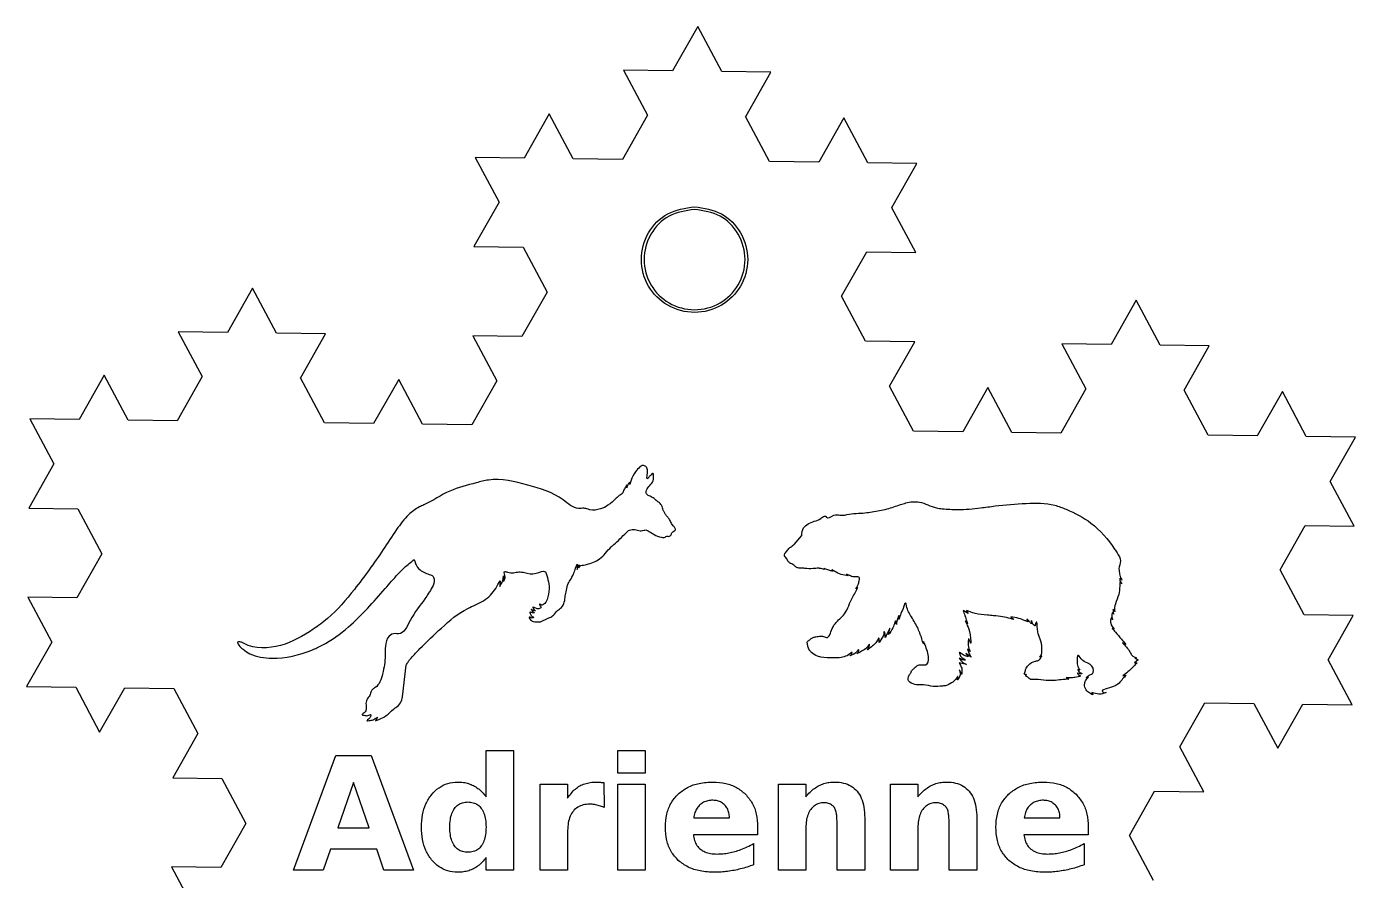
# Model space of a CAD drawing. Extents: x 18.9 to 84.9, y 17.1 to 96.4.
# Drawn here: x 19.3 to 84.9, y 54.2 to 96.4 of the extents above; entities that cross this region are included whole.
import ezdxf

# ---------------------------------------------------------------- set-up
doc = ezdxf.new("R2010")
doc.units = 0
doc.layers.get('0').update_dxf_attribs({"linetype": 'CONTINUOUS'})

msp = doc.modelspace()

# ---------------------------------------------------------------- linework, layer by layer
at = {"color": 7}
for points in [[(52.415824, 96.415507), (51.176079, 94.2291)], [(53.600361, 94.195403), (52.415824, 96.415507)], [(48.751763, 94.262738), (49.936333, 92.042693), (48.696588, 89.856285)], [(51.17648, 94.229808), (48.751579, 94.262413)], [(54.785735, 91.976775), (56.025078, 94.162473), (53.600578, 94.195787)], [(45.087702, 92.109969), (43.847589, 89.922912)], [(46.272239, 89.889865), (45.087334, 92.109319)], [(55.970272, 89.756671), (54.785333, 91.976066)], [(60.81887, 89.689336), (59.634333, 91.90944), (58.394588, 89.723033)], [(41.422804, 89.955724), (42.607836, 87.73649)], [(43.847522, 89.922794), (41.42308, 89.95621)], [(48.696957, 89.856935), (46.272089, 89.889599)], [(58.394989, 89.723741), (55.970088, 89.756346)], [(62.004244, 87.470707), (63.243588, 89.656406), (60.819088, 89.689719)], [(42.608178, 87.737095), (41.36809, 85.550083)], [(63.188781, 85.250604), (62.003834, 87.469984)], [(41.367998, 85.54992), (43.79259, 85.51677)], [(43.792715, 85.51699), (44.977345, 83.297049)], [(59.524721, 83.097834), (60.764089, 85.283577), (63.188588, 85.250264)], [(30.430622, 83.497415), (29.1906, 81.310521)], [(31.615158, 81.27731), (30.430345, 83.496928)], [(44.977253, 83.296887), (43.7376, 81.110642)], [(60.709257, 80.877731), (59.524344, 83.09717)], [(75.255887, 80.677203), (74.071352, 82.897305), (72.831607, 80.710898)], [(26.765725, 81.34317), (27.950854, 79.124113)], [(29.190442, 81.310242), (26.766101, 81.343834)], [(34.039877, 81.244382), (31.615099, 81.277206)], [(32.799697, 79.057208), (34.0396, 81.243895)], [(43.737909, 81.111188), (41.3131, 81.143955)], [(41.313192, 81.144117), (42.497855, 78.924235)], [(63.133975, 80.844801), (60.709098, 80.87745)], [(61.893795, 78.657626), (63.133598, 80.844137)], [(70.40729, 80.744537), (71.591862, 78.52449), (70.352117, 76.338083)], [(72.832009, 80.711606), (70.407106, 80.744212)], [(76.441262, 78.458573), (77.680606, 80.644272), (75.256104, 80.677586)], [(23.101664, 79.190401), (21.862102, 77.004317)], [(24.286201, 76.970296), (23.101848, 79.190725)], [(27.951097, 79.124541), (26.711102, 76.937692)], [(33.984233, 76.837103), (32.799855, 79.057487)], [(37.649131, 78.991348), (36.40911, 76.804454)], [(38.833667, 76.771243), (37.648855, 78.990861)], [(42.497729, 78.924013), (41.258109, 76.737828)], [(63.078332, 76.437522), (61.893853, 78.657729)], [(66.743229, 78.591767), (65.503116, 76.40471)], [(67.927767, 76.371663), (66.742861, 78.591118)], [(77.625799, 76.238469), (76.44086, 78.457865)], [(82.474397, 76.171135), (81.28986, 78.391239), (80.050115, 76.204831)], [(21.86232, 77.004702), (19.437589, 77.03764), (20.622344, 74.817921)], [(26.710918, 76.937367), (24.286603, 76.971005)], [(36.408952, 76.804175), (33.98461, 76.837767)], [(41.258386, 76.738315), (38.833609, 76.771139)], [(65.503049, 76.404593), (63.078608, 76.438009)], [(70.352485, 76.338733), (67.927616, 76.371398)], [(80.050517, 76.20554), (77.625615, 76.238145)], [(83.659771, 73.952506), (84.899115, 76.138205), (82.474615, 76.171518)], [(20.62214, 74.817527), (19.382598, 72.631513)], [(48.91387, 73.635172), (48.91387, 73.774062)], [(49.070821, 73.804256), (49.070821, 73.91899)], [(84.844309, 71.732402), (83.659361, 73.951783)], [(19.382796, 72.631828), (21.807099, 72.598199)], [(21.807514, 72.598899), (22.991852, 70.378479)], [(51.210869, 71.753145), (51.128152, 71.875928)], [(81.180248, 69.579633), (82.419616, 71.765376), (84.844116, 71.732063)], [(57.184605, 70.838504), (57.552952, 71.277083)], [(22.992051, 70.378795), (21.752107, 68.192072)], [(46.381442, 69.65977), (46.459921, 69.861057), (46.459921, 69.599381), (46.549, 69.824825), (46.549, 69.683921), (46.629595, 69.790604)], [(58.658024, 69.656682), (58.664851, 69.598093)], [(59.034937, 69.591396), (59.103469, 69.50937)], [(82.364785, 67.359529), (81.179871, 69.578969)], [(42.6613, 69.045831), (42.637964, 68.751953)], [(42.822487, 69.291406), (42.828837, 69.001553)], [(59.768206, 69.363738), (59.843591, 69.281715)], [(73.362788, 69.079171), (73.258283, 69.166216)], [(73.362788, 68.896709), (73.258283, 68.948602)], [(60.32844, 68.707545), (60.222217, 68.640587)], [(21.751871, 68.191622), (19.3276, 68.22537)], [(19.32799, 68.226025), (20.512354, 66.00565)], [(73.030435, 67.529083), (72.943059, 67.639562)], [(44.659225, 67.016876), (45.024029, 67.19602)], [(62.235228, 66.887929), (62.182121, 67.058675)], [(62.356878, 67.127305), (62.348306, 67.333201)], [(65.690869, 67.579274), (65.769678, 67.428621), (65.52297, 67.579274)], [(65.743982, 66.914712), (65.639471, 67.060347)], [(67.887252, 67.267918), (68.036305, 67.12898)], [(68.665066, 67.154089), (68.726743, 67.016823)], [(68.901498, 67.077087), (68.892925, 66.914712)], [(72.915632, 67.127332), (72.84539, 67.229445)], [(72.960177, 67.400186), (72.881368, 67.46045)], [(84.789504, 67.326599), (82.364626, 67.359249)], [(83.549324, 65.139424), (84.789127, 67.325934)], [(72.985876, 66.648579), (72.889936, 66.682056)], [(20.512526, 66.00592), (19.27261, 63.819244)], [(63.57329, 66.04258), (63.564717, 65.922054)], [(65.867333, 65.547087), (65.735414, 65.667612)], [(73.563239, 65.895294), (73.388487, 65.98067)], [(60.045695, 65.510259), (59.793907, 65.337862)], [(65.684016, 64.91433), (65.334515, 64.98296)], [(65.918731, 65.265861), (65.656606, 65.453345), (65.779957, 65.282598)], [(69.408617, 65.32445), (69.321243, 65.272555)], [(74.108053, 65.239104), (74.010396, 65.220689), (74.16459, 65.135316), (73.984699, 64.993031), (74.120044, 64.993031)], [(84.733858, 62.919322), (83.549382, 65.139527)], [(37.842478, 63.313191), (38.018519, 64.875177)], [(71.296615, 64.621399), (71.183542, 64.664921)], [(73.407334, 64.33851), (73.582086, 64.382034)], [(19.272346, 63.818746), (21.697108, 63.785928)], [(21.697063, 63.785816), (22.881865, 61.56621)], [(22.881601, 61.565712), (24.121609, 63.752616)], [(24.121781, 63.752886), (26.546131, 63.719309)], [(26.546499, 63.719959), (27.730885, 61.499587)], [(70.606177, 64.261497), (70.746662, 64.184493)], [(71.718072, 64.278245), (71.605, 64.261497)], [(71.88426, 63.526638), (71.937369, 63.404438)], [(76.2212, 60.833886), (77.460636, 63.019747)], [(77.460544, 63.019585), (79.885136, 62.986434)], [(79.885261, 62.986655), (81.069892, 60.766713)], [(81.0698, 60.766551), (82.309637, 62.95312)], [(82.30998, 62.953725), (84.734134, 62.919808)], [(36.608081, 62.308772), (36.502033, 62.129628)], [(27.731036, 61.499853), (26.491141, 59.313182)], [(41.962149, 58.376513), (41.962149, 60.650276), (43.326407, 60.650276), (43.326407, 54.75365), (41.962149, 54.75365), (41.962149, 55.367566)], [(77.405738, 58.613782), (76.220891, 60.83334)], [(26.490855, 59.312678), (28.915641, 59.27987)], [(28.915573, 59.279749), (30.100388, 57.060135)], [(47.786774, 59.070034), (47.790563, 57.842179)], [(45.994291, 56.709088), (45.994291, 54.75365), (44.637611, 54.75365), (44.637611, 58.998009), (45.994291, 58.998009), (45.994291, 58.300721)], [(57.757224, 56.841723), (57.757224, 54.75365), (56.400544, 54.75365), (56.400544, 58.998009), (57.757224, 58.998009), (57.757224, 58.376513)], [(63.290048, 56.841723), (63.290048, 54.75365), (61.93337, 54.75365), (61.93337, 58.998009), (63.290048, 58.998009), (63.290048, 58.376513)], [(73.741677, 56.461013), (74.981146, 58.646933)], [(74.98102, 58.646711), (77.405645, 58.61362)], [(52.220611, 57.338161), (53.982779, 57.338161)], [(60.667641, 57.338161), (60.667641, 54.75365), (59.303383, 54.75365), (59.303383, 55.174298), (59.303383, 56.731823)], [(66.200464, 57.338161), (66.200464, 54.75365), (64.836207, 54.75365), (64.836207, 55.174298), (64.836207, 56.731823)], [(68.546231, 57.338161), (70.308396, 57.338161)], [(30.10011, 57.059645), (28.860641, 54.873725)], [(55.377353, 56.887197), (55.377353, 56.50066), (52.205453, 56.50066)], [(71.702972, 56.887197), (71.702972, 56.50066), (68.531073, 56.50066)], [(74.926213, 54.240907), (73.741401, 56.460526)], [(55.176505, 56.057276), (55.176505, 55.011344)], [(71.502122, 56.057276), (71.502122, 55.011344)], [(26.436049, 54.906875), (27.620897, 52.687319)], [(28.860767, 54.873946), (26.436143, 54.907041)]]:
    msp.add_lwpolyline(points, dxfattribs=at)
for points in [[(52.260376, 87.519722)], [(52.260376, 87.387431)], [(38.417241, 70.088506)], [(36.565753, 55.784425), (34.284409, 55.784425), (33.924399, 54.75365), (32.457821, 54.75365), (34.553472, 60.411532), (36.292901, 60.411532), (38.388552, 54.75365), (36.921974, 54.75365)], [(48.472693, 60.650276), (49.829371, 60.650276), (49.829371, 59.543712), (48.472693, 59.543712)], [(34.648211, 56.834143), (36.198162, 56.834143), (35.425081, 59.08517)], [(48.472693, 58.998009), (49.829371, 58.998009), (49.829371, 54.75365), (48.472693, 54.75365)], [(41.962149, 58.376513)], [(60.667641, 57.338161)], [(66.200464, 57.338161)], [(55.377353, 56.887197)], [(71.702972, 56.887197)], [(41.067802, 55.629051)]]:
    msp.add_lwpolyline(points, close=True, dxfattribs=at)
for points, knots in [([(52.260376, 87.519722), (51.797955, 87.447998), (50.887592, 87.306796), (49.883117, 86.268207), (49.509554, 84.910375), (49.883117, 83.538395), (50.887592, 82.541544), (52.260376, 82.171681), (53.63316, 82.541544), (54.637636, 83.538394), (55.0112, 84.910375), (54.637636, 86.268207), (53.63316, 87.306796), (52.722796, 87.447998), (52.260376, 87.519722)], [0, 0, 0, 0, 1.371679, 2.700411, 4.066284, 5.432157, 6.760889, 8.132568, 9.504248, 10.832981, 12.198854, 13.564727, 14.89346, 16.26514, 16.26514, 16.26514, 16.26514]), ([(52.260376, 87.387431), (52.699786, 87.319527), (53.564395, 87.185916), (54.518566, 86.199648), (54.87224, 84.910247), (54.518566, 83.607462), (53.564395, 82.660667), (52.260376, 82.3106), (50.956358, 82.660667), (50.002188, 83.607462), (49.648514, 84.910247), (50.002188, 86.199648), (50.956358, 87.185916), (51.820966, 87.319527), (52.260376, 87.387431)], [0, 0, 0, 0, 1.303271, 2.564393, 3.861498, 5.158602, 6.419724, 7.722995, 9.026265, 10.287386, 11.584491, 12.881595, 14.142717, 15.445986, 15.445986, 15.445986, 15.445986]), ([(51.128152, 71.875928), (51.094876, 71.939919), (51.039455, 72.046493), (50.9599, 72.159406), (50.881476, 72.249742), (50.804274, 72.339185), (50.750001, 72.446319), (50.687943, 72.586784), (50.659922, 72.768062), (50.519911, 72.904866), (50.377972, 72.986738), (50.263453, 73.115735), (50.105735, 73.19793), (49.972196, 73.258039), (49.889037, 73.32328), (49.867258, 73.400568), (49.878583, 73.627861), (50.215858, 73.837909), (50.244715, 74.131632), (50.228792, 74.404392), (50.076773, 74.230444), (50.005473, 74.167427), (49.85755, 73.95888), (49.985514, 74.481325), (49.888721, 74.663957), (49.658439, 74.817992), (49.324678, 74.416173), (49.148247, 74.099076), (49.089432, 73.875125), (49.070821, 73.804256)], [0, 0, 0, 0, 0.216199, 0.360068, 0.412759, 0.575269, 0.712404, 0.770807, 1.036402, 1.241456, 1.330071, 1.527995, 1.749519, 1.855308, 1.97106, 2.050593, 2.084909, 2.649648, 2.96446, 3.079107, 3.238456, 3.38652, 3.45241, 3.880502, 4.074686, 4.136226, 4.671288, 5.138813, 5.355251, 5.355251, 5.355251, 5.355251]), ([(48.91387, 73.774062), (48.884273, 73.724084), (48.819372, 73.614492), (48.742769, 73.475642), (48.700548, 73.336075), (48.549254, 73.25921), (48.365283, 73.096707), (48.170025, 72.91046), (47.92349, 72.717094), (47.590421, 72.562247), (47.227248, 72.494833), (46.962761, 72.593602), (46.775443, 72.639677), (46.317111, 72.559194), (45.508796, 73.352101), (44.027394, 73.776203), (42.514721, 74.163348), (41.239976, 73.811629), (40.118587, 73.542191), (39.264025, 72.950669), (38.545279, 72.638606), (38.040308, 72.265511), (37.494616, 71.504694), (36.664997, 70.232393), (35.584617, 68.719405), (34.434768, 67.374298), (33.184524, 66.457498), (31.886037, 65.717351), (30.526311, 65.651804), (29.922638, 65.985771), (29.835412, 66.030908), (29.687115, 66.033786), (29.701689, 65.932047), (29.787584, 65.810782), (29.989325, 65.625273), (30.493201, 65.293205), (31.703145, 65.119759), (32.922418, 65.410253), (34.18105, 65.992479), (35.482565, 66.933389), (36.405231, 67.994945), (36.979228, 68.655345)], [0, 0, 0, 0, 0.173855, 0.381232, 0.481689, 0.590416, 0.864338, 1.226362, 1.397056, 1.800984, 2.330127, 2.425459, 2.645481, 2.901609, 3.768975, 5.66322, 7.621351, 8.23547, 9.604515, 11.053564, 11.304735, 11.954132, 12.902907, 14.092539, 16.518173, 18.483406, 19.356303, 21.155508, 22.959945, 23.038656, 23.188024, 23.299312, 23.334553, 23.462591, 23.748638, 24.14734, 25.259383, 27.272915, 27.826697, 29.41729, 32.035793, 32.035793, 32.035793, 32.035793]), ([(49.070821, 73.91899), (49.037805, 73.884689), (48.974544, 73.818968), (48.935127, 73.714246), (48.918906, 73.653903), (48.91387, 73.635172)], [0, 0, 0, 0, 0.141366, 0.270864, 0.329158, 0.329158, 0.329158, 0.329158]), ([(57.552952, 71.277083), (57.56963, 71.411364), (57.613221, 71.762343), (58.092896, 71.960738), (58.474956, 72.067336), (58.617484, 72.245929), (58.755336, 72.237544), (58.803315, 72.060512), (59.139272, 72.338126), (59.379652, 72.290721), (59.597085, 72.267987), (59.862503, 72.331247), (60.232394, 72.374629), (60.650578, 72.385127), (61.156765, 72.471283), (61.755296, 72.560706), (62.301033, 72.762883), (62.821188, 72.927947), (63.456186, 73.006599), (64.000731, 72.649694), (64.650444, 72.584849), (65.378565, 72.539633), (66.252933, 72.615235), (67.369369, 72.784491), (68.585767, 72.877784), (69.798101, 72.894767), (70.867048, 72.482611), (71.984405, 71.909482), (72.731973, 71.024357), (73.163479, 70.369033), (73.3801, 70.036443), (73.199359, 69.717886), (73.243324, 69.462129), (73.260007, 69.270662), (73.331058, 69.138287), (73.362788, 69.079171)], [0, 0, 0, 0, 0.385152, 1.006697, 1.355014, 1.573266, 1.651728, 1.68758, 2.067321, 2.3676, 2.491719, 2.711561, 3.179461, 3.609083, 3.963502, 4.718596, 5.419194, 5.699932, 6.36315, 7.248984, 7.538869, 8.312104, 9.438124, 10.161337, 11.697598, 13.117354, 13.717387, 15.116328, 16.848632, 17.071107, 17.510515, 17.913902, 18.03634, 18.283332, 18.482639, 18.482639, 18.482639, 18.482639]), ([(46.629595, 69.790604), (46.73004, 69.809503), (47.056336, 69.870897), (47.660766, 70.077435), (47.976594, 70.579027), (48.336782, 70.880265), (48.59489, 71.111902), (48.822966, 71.374383), (49.02786, 71.542229), (49.153126, 71.572905), (49.312203, 71.581644), (49.4961, 71.502635), (49.704477, 71.517878), (49.875674, 71.574304), (50.020721, 71.473023), (50.154868, 71.402484), (50.342764, 71.26788), (50.547366, 71.209694), (50.77657, 71.167729), (50.877757, 71.267177), (51.027584, 71.196329), (51.115835, 71.322298), (51.145076, 71.466644), (51.367542, 71.511216), (51.287861, 71.689825), (51.231683, 71.736027), (51.210869, 71.753145)], [0, 0, 0, 0, 0.307946, 1.00036, 1.829958, 2.00467, 2.409629, 2.866913, 3.052298, 3.188652, 3.245118, 3.528575, 3.763237, 3.863533, 4.047579, 4.242221, 4.333012, 4.73322, 4.904027, 4.953244, 5.134679, 5.271747, 5.340038, 5.572635, 5.713388, 5.796236, 5.796236, 5.796236, 5.796236]), ([(58.664851, 69.598093), (58.632398, 69.610075), (58.559594, 69.636955), (58.461371, 69.648616), (58.309991, 69.67182), (58.067727, 69.618237), (57.776813, 69.65044), (57.52189, 69.665459), (57.342418, 69.670458), (57.230366, 69.745466), (57.123646, 69.854002), (56.966007, 69.896733), (56.86513, 70.020729), (56.815631, 70.153451), (56.686145, 70.228782), (56.709916, 70.369535), (56.794621, 70.458741), (56.880144, 70.612987), (57.045237, 70.731608), (57.149715, 70.811744), (57.184605, 70.838504)], [0, 0, 0, 0, 0.10344, 0.232053, 0.295363, 0.561691, 0.959955, 1.16533, 1.333822, 1.485147, 1.554609, 1.788914, 1.948277, 2.011671, 2.212511, 2.325677, 2.379078, 2.581266, 2.845001, 2.97723, 2.97723, 2.97723, 2.97723]), ([(38.417262, 70.088498), (38.433204, 70.030864), (38.48571, 69.841038), (38.712637, 69.49356), (39.072102, 69.389196), (39.347493, 69.287757), (39.459089, 69.044026), (39.263125, 68.630755), (38.829189, 67.964911), (38.281821, 67.311879), (37.885834, 66.357889), (37.421565, 66.459667), (37.067346, 66.309081), (36.977551, 65.82465), (36.991434, 65.197496), (36.902, 64.502179), (36.687731, 63.881848), (36.394545, 63.710842), (36.268392, 63.593787), (36.251402, 63.401125), (36.118532, 63.242507), (36.006987, 63.050607), (36.048406, 62.85578), (36.039973, 62.696359), (36.034675, 62.553792), (35.759782, 62.415214), (35.984548, 62.402958), (36.080671, 62.342914), (36.309718, 62.472054), (36.245357, 62.328726), (36.231111, 62.237154), (36.011535, 62.112424), (36.236572, 62.1419), (36.394212, 62.163841), (36.532286, 62.257409), (36.608081, 62.308772)], [0, 0, 0, 0, 0.179783, 0.592146, 1.169875, 1.258951, 1.457344, 1.872512, 2.543194, 3.84247, 4.710677, 4.873659, 5.204194, 5.736656, 6.196682, 7.118682, 7.88003, 7.956988, 8.135932, 8.370303, 8.495992, 8.753178, 8.997487, 9.068344, 9.230088, 9.444592, 9.535441, 9.722037, 9.885658, 9.946029, 10.083007, 10.245494, 10.338193, 10.55268, 10.81371, 10.81371, 10.81371, 10.81371]), ([(36.979228, 68.655345), (37.085806, 68.775856), (37.398424, 69.129339), (37.839512, 69.64999), (38.252616, 69.96355), (38.417241, 70.088506)], [0, 0, 0, 0, 0.482981, 1.416691, 2.035302, 2.035302, 2.035302, 2.035302]), ([(42.828837, 69.001553), (42.839644, 69.020895), (42.878696, 69.090789), (42.940268, 69.238062), (42.797032, 69.547175), (43.094645, 69.434645), (43.304258, 69.413305), (43.584707, 69.50578), (43.960186, 69.426488), (44.359965, 69.313508), (44.887003, 69.618575), (44.981248, 69.209905), (45.094786, 68.87787), (45.072018, 68.50262), (45.005861, 68.197871), (44.94617, 67.989996), (44.790857, 67.832687), (44.69067, 67.844925), (44.656681, 67.847383), (44.602866, 67.907977), (44.617816, 67.841688), (44.623597, 67.792059), (44.727217, 67.735978), (44.601484, 67.677239), (44.500236, 67.605766), (44.22028, 67.80581), (44.308262, 67.673493), (44.317641, 67.621789), (44.429173, 67.55706), (44.346334, 67.565216), (44.296809, 67.563294), (44.170205, 67.666213), (44.240929, 67.568706), (44.255681, 67.519377), (44.392337, 67.441043), (44.27966, 67.462527), (44.226195, 67.454711), (44.088571, 67.527851), (44.169589, 67.395013), (44.162727, 67.310075), (44.35225, 67.223777), (44.259538, 67.203266), (44.197651, 67.192302), (44.06112, 67.2944), (44.155946, 67.105685), (44.319904, 66.989177), (44.526826, 67.006068), (44.659225, 67.016876)], [0, 0, 0, 0, 0.066076, 0.23877, 0.50568, 0.65139, 0.950112, 1.207605, 1.493713, 2.071434, 2.533217, 2.720365, 3.149831, 3.651802, 3.799112, 4.083951, 4.321379, 4.338582, 4.380861, 4.438284, 4.465148, 4.529509, 4.617215, 4.682482, 4.833762, 5.070413, 5.118096, 5.213213, 5.286827, 5.317857, 5.395232, 5.503536, 5.549634, 5.648027, 5.742383, 5.78807, 5.88689, 5.982577, 6.052292, 6.196129, 6.326241, 6.356093, 6.431826, 6.548148, 6.637785, 6.846584, 7.217539, 7.217539, 7.217539, 7.217539]), ([(45.024029, 67.19602), (45.051627, 67.206058), (45.147979, 67.241103), (45.33261, 67.343768), (45.435384, 67.547869), (45.636602, 67.662702), (45.804948, 67.843119), (45.853129, 68.085991), (45.881605, 68.335075), (45.933856, 68.588829), (45.984642, 68.866857), (46.150811, 69.114944), (46.28596, 69.357705), (46.351817, 69.566047), (46.381442, 69.65977)], [0, 0, 0, 0, 0.088278, 0.308198, 0.614878, 0.732726, 0.997046, 1.324878, 1.451649, 1.751195, 2.104785, 2.281065, 2.640847, 2.935033, 2.935033, 2.935033, 2.935033]), ([(59.103469, 69.50937), (59.047753, 69.520486), (58.925805, 69.544817), (58.780223, 69.604879), (58.688114, 69.643927), (58.658024, 69.656682)], [0, 0, 0, 0, 0.170086, 0.372279, 0.470377, 0.470377, 0.470377, 0.470377]), ([(59.843591, 69.281715), (59.730585, 69.300697), (59.498202, 69.339733), (59.237288, 69.475586), (59.083952, 69.563344), (59.034937, 69.591396)], [0, 0, 0, 0, 0.341784, 0.702842, 0.872484, 0.872484, 0.872484, 0.872484]), ([(38.018519, 64.875177), (38.033777, 64.900038), (38.080726, 64.976536), (38.156423, 65.096897), (38.369586, 65.343645), (38.886301, 65.892219), (39.785991, 66.741464), (40.686393, 67.528044), (41.583702, 67.903032), (42.233659, 68.270788), (42.519433, 68.788716), (42.6613, 69.045831)], [0, 0, 0, 0, 0.087534, 0.269353, 0.42544, 1.064312, 2.528268, 4.156332, 4.57431, 5.451864, 6.316975, 6.316975, 6.316975, 6.316975]), ([(42.637964, 68.751953), (42.657446, 68.786038), (42.717141, 68.890478), (42.808881, 69.064348), (42.818139, 69.218847), (42.822487, 69.291406)], [0, 0, 0, 0, 0.118076, 0.361794, 0.577615, 0.577615, 0.577615, 0.577615]), ([(60.222217, 68.640587), (60.272462, 68.720219), (60.363623, 68.864697), (60.389224, 69.048328), (60.440561, 69.267691), (60.116017, 69.191536), (59.943734, 69.300299), (59.811141, 69.348221), (59.768206, 69.363738)], [0, 0, 0, 0, 0.274379, 0.49781, 0.592739, 0.842368, 1.124836, 1.260104, 1.260104, 1.260104, 1.260104]), ([(73.258283, 68.948602), (73.258067, 68.890664), (73.257342, 68.696022), (73.225786, 68.332956), (73.084855, 68.028662), (73.016443, 67.791949), (72.979384, 67.664915), (73.01477, 67.570763), (73.030435, 67.529083)], [0, 0, 0, 0, 0.17398, 0.584484, 1.080594, 1.164293, 1.328702, 1.459297, 1.459297, 1.459297, 1.459297]), ([(73.258283, 69.166216), (73.259377, 69.146856), (73.262739, 69.087334), (73.277568, 68.984475), (73.334602, 68.925737), (73.362788, 68.896709)], [0, 0, 0, 0, 0.058469, 0.179765, 0.298277, 0.298277, 0.298277, 0.298277]), ([(59.793907, 65.337862), (59.694947, 65.304926), (59.481572, 65.233912), (59.196809, 65.228582), (58.810369, 65.224674), (58.417817, 65.257021), (58.076163, 65.439064), (57.945965, 65.601188), (57.870622, 65.726113), (57.843886, 65.857807), (57.833312, 65.955329), (57.808204, 66.030319), (57.872403, 66.066779), (57.948754, 66.126302), (58.037674, 66.216158), (58.16103, 66.255377), (58.307342, 66.281888), (58.474615, 66.326636), (58.649608, 66.293159), (58.913132, 66.165308), (59.04306, 66.846552), (59.4135, 67.124756), (59.771201, 67.508124), (59.917884, 67.964034), (60.144549, 68.357652), (60.282766, 68.620641), (60.32844, 68.707545)], [0, 0, 0, 0, 0.3113, 0.67121, 0.845202, 1.47377, 1.832137, 1.962118, 2.09408, 2.266862, 2.353933, 2.398424, 2.481711, 2.530399, 2.700974, 2.846327, 2.910146, 3.148781, 3.352784, 3.443006, 3.962588, 4.662759, 5.014458, 5.484, 6.080815, 6.375362, 6.375362, 6.375362, 6.375362]), ([(63.564717, 65.922054), (63.538537, 66.006706), (63.452484, 66.284952), (63.277728, 66.776983), (63.017804, 67.168979), (62.844905, 67.50489), (62.734987, 67.652329), (62.687246, 68.074829), (62.569094, 67.670563), (62.45918, 67.461198), (62.388415, 67.230235), (62.356878, 67.127305)], [0, 0, 0, 0, 0.2661, 0.874654, 1.550965, 1.689767, 1.978703, 2.230625, 2.420601, 2.807875, 3.119218, 3.119218, 3.119218, 3.119218]), ([(72.943059, 67.639562), (72.939782, 67.625896), (72.92917, 67.581643), (72.920781, 67.49796), (72.946458, 67.434233), (72.960177, 67.400186)], [0, 0, 0, 0, 0.042257, 0.136838, 0.245341, 0.245341, 0.245341, 0.245341]), ([(62.182121, 67.058675), (62.164751, 67.01055), (62.11042, 66.860019), (62.057142, 66.701306), (61.794471, 66.287553), (61.864461, 66.492799), (61.882705, 66.563076), (61.929186, 66.771202), (61.830197, 66.527484), (61.785445, 66.476856), (61.666133, 66.169916), (61.680898, 66.320338), (61.6747, 66.388899), (61.630132, 66.597215), (61.589656, 66.340323), (61.554256, 66.260131), (61.344393, 65.922774), (61.383412, 66.070716), (61.393587, 66.127548), (61.354576, 66.26795), (61.250182, 65.989257), (61.156155, 65.921957), (60.730977, 65.545148), (60.852469, 65.711951), (60.888136, 65.772262), (60.927614, 65.962953), (60.783058, 65.731605), (60.689635, 65.660016), (60.177862, 65.375666), (60.331183, 65.479238), (60.368453, 65.530517), (60.37933, 65.698196), (60.281586, 65.525803), (60.214564, 65.467714), (59.881302, 65.295039), (59.985934, 65.376755), (60.025035, 65.425711), (60.03824, 65.47975), (60.045695, 65.510259)], [0, 0, 0, 0, 0.147562, 0.461561, 0.75723, 0.82693, 0.968945, 1.083234, 1.197463, 1.428505, 1.608979, 1.659616, 1.775193, 1.906467, 2.01713, 2.25647, 2.497999, 2.542745, 2.632537, 2.709712, 2.842384, 3.148749, 3.507119, 3.557853, 3.668552, 3.785335, 3.894158, 4.170216, 4.557576, 4.589511, 4.664339, 4.779138, 4.859583, 5.05103, 5.29738, 5.32745, 5.398447, 5.490507, 5.490507, 5.490507, 5.490507]), ([(62.348306, 67.333201), (62.336473, 67.303086), (62.300427, 67.211344), (62.245453, 67.06562), (62.238426, 66.94351), (62.235228, 66.887929)], [0, 0, 0, 0, 0.097196, 0.296099, 0.462273, 0.462273, 0.462273, 0.462273]), ([(65.52297, 67.579274), (65.537521, 67.537722), (65.583768, 67.405659), (65.659907, 67.18493), (65.716191, 67.004033), (65.743982, 66.914712)], [0, 0, 0, 0, 0.13208, 0.419785, 0.700401, 0.700401, 0.700401, 0.700401]), ([(65.639471, 67.060347), (65.669196, 66.982935), (65.759736, 66.747146), (65.870833, 66.54154), (65.933312, 65.826052), (65.873825, 66.028707), (65.850662, 66.084511), (65.787599, 66.229798), (65.773677, 66.001091), (65.757812, 65.83286), (65.827726, 65.650433), (65.867333, 65.547087)], [0, 0, 0, 0, 0.237495, 0.723384, 1.133596, 1.177849, 1.274121, 1.369282, 1.468524, 1.706618, 2.017773, 2.017773, 2.017773, 2.017773]), ([(68.036305, 67.12898), (67.979923, 67.14478), (67.79432, 67.196792), (67.461329, 67.276422), (67.075917, 67.312583), (66.622705, 67.353196), (66.161934, 67.391834), (65.831221, 67.523427), (65.690869, 67.579274)], [0, 0, 0, 0, 0.175691, 0.578358, 1.024911, 1.334275, 1.946202, 2.397371, 2.397371, 2.397371, 2.397371]), ([(68.726743, 67.016823), (68.682078, 67.035004), (68.532748, 67.095786), (68.256206, 67.193885), (68.016252, 67.242033), (67.887252, 67.267918)], [0, 0, 0, 0, 0.144697, 0.483768, 0.877984, 0.877984, 0.877984, 0.877984]), ([(68.892925, 66.914712), (68.879111, 66.932191), (68.836342, 66.986307), (68.766025, 67.072225), (68.697357, 67.127906), (68.665066, 67.154089)], [0, 0, 0, 0, 0.066873, 0.207046, 0.331469, 0.331469, 0.331469, 0.331469]), ([(69.321243, 65.272555), (69.336966, 65.297589), (69.398113, 65.394946), (69.439075, 65.668701), (69.395322, 65.965868), (69.283896, 66.327162), (69.164833, 66.509957), (69.196182, 67.095543), (69.115435, 66.953687), (69.082336, 66.911014), (69.099902, 66.80472), (69.01937, 66.843261), (68.950847, 66.919405), (68.921129, 67.01436), (68.901498, 67.077087)], [0, 0, 0, 0, 0.088348, 0.343588, 0.799318, 1.003084, 1.421724, 1.769002, 1.797892, 1.86676, 1.952271, 1.985845, 2.083927, 2.274833, 2.274833, 2.274833, 2.274833]), ([(72.84539, 67.229445), (72.833611, 67.203118), (72.793264, 67.112941), (72.797593, 66.886618), (72.913968, 66.739489), (72.985876, 66.648579)], [0, 0, 0, 0, 0.08633, 0.295701, 0.634277, 0.634277, 0.634277, 0.634277]), ([(72.881368, 67.46045), (72.879108, 67.439283), (72.871985, 67.372562), (72.867257, 67.257514), (72.899515, 67.170704), (72.915632, 67.127332)], [0, 0, 0, 0, 0.063988, 0.201692, 0.339188, 0.339188, 0.339188, 0.339188]), ([(72.889936, 66.682056), (72.94101, 66.623609), (73.093631, 66.448957), (73.320993, 66.189165), (73.491199, 65.982686), (73.563239, 65.895294)], [0, 0, 0, 0, 0.23286, 0.695832, 1.035589, 1.035589, 1.035589, 1.035589]), ([(65.334515, 64.98296), (65.352379, 64.94549), (65.406226, 64.832546), (65.483713, 64.721502), (65.46035, 64.361806), (65.423458, 64.49154), (65.399922, 64.543493), (65.309875, 64.694684), (65.385424, 64.485017), (65.412059, 64.388068), (65.216334, 64.07227), (65.247519, 64.20467), (65.253157, 64.247222), (65.274757, 64.361717), (65.149829, 64.132925), (65.006395, 64.042192), (64.758993, 63.857366), (64.422394, 63.841001), (64.036913, 63.780251), (63.674913, 63.915571), (63.334603, 63.887174), (63.069542, 63.916859), (62.79313, 64.07989), (62.82044, 64.259635), (62.837849, 64.39031), (62.942043, 64.471476), (62.963689, 64.569015), (63.00738, 64.644106), (63.09104, 64.701433), (63.185468, 64.813526), (63.393348, 64.939011), (63.717017, 64.831034), (63.828999, 65.116122), (63.807875, 65.50348), (63.667517, 65.826035), (63.57329, 66.04258)], [0, 0, 0, 0, 0.120047, 0.36185, 0.573517, 0.609812, 0.697345, 0.806351, 0.902359, 1.102752, 1.337115, 1.372406, 1.44422, 1.501585, 1.611505, 1.876795, 2.220358, 2.426812, 2.885367, 3.370499, 3.545998, 3.894592, 4.218333, 4.280981, 4.425815, 4.603171, 4.636374, 4.723216, 4.855673, 4.935543, 5.161681, 5.559179, 5.66726, 6.01025, 6.71086, 6.71086, 6.71086, 6.71086]), ([(65.735414, 65.667612), (65.747485, 65.635413), (65.783086, 65.540446), (65.833494, 65.400836), (65.894063, 65.304924), (65.918731, 65.265861)], [0, 0, 0, 0, 0.103237, 0.304481, 0.442763, 0.442763, 0.442763, 0.442763]), ([(73.388487, 65.98067), (73.421735, 65.945189), (73.524256, 65.835782), (73.690258, 65.66166), (73.783367, 65.469382), (73.877455, 65.347966), (73.96228, 65.262629), (74.057876, 65.247202), (74.108053, 65.239104)], [0, 0, 0, 0, 0.146014, 0.450245, 0.715931, 0.778377, 0.912913, 1.061547, 1.061547, 1.061547, 1.061547]), ([(65.779957, 65.282598), (65.745203, 65.29706), (65.640867, 65.340477), (65.517289, 65.364004), (65.295895, 65.556217), (65.39557, 65.361975), (65.40548, 65.249645), (65.710185, 65.104275), (65.533546, 65.133004), (65.454023, 65.126029), (65.294956, 65.277966), (65.419313, 65.107528), (65.497369, 65.004095), (65.621232, 64.944525), (65.684016, 64.91433)], [0, 0, 0, 0, 0.109468, 0.328639, 0.495447, 0.585681, 0.780218, 0.987622, 1.051039, 1.183597, 1.311461, 1.400974, 1.593752, 1.791908, 1.791908, 1.791908, 1.791908]), ([(70.746662, 64.184493), (70.621335, 64.174222), (70.249547, 64.143754), (69.699794, 64.070746), (69.245652, 64.178636), (68.981726, 64.161121), (68.8128, 64.151355), (68.738899, 64.30485), (68.651321, 64.309019), (68.579884, 64.34558), (68.692706, 64.448545), (68.603357, 64.400557), (68.509481, 64.427932), (68.598802, 64.550909), (68.609682, 64.706348), (68.766469, 64.927163), (68.980149, 65.055323), (69.18215, 65.083269), (69.320922, 65.148803), (69.37679, 65.260702), (69.408617, 65.32445)], [0, 0, 0, 0, 0.377596, 1.120148, 1.64972, 1.740828, 1.925026, 2.105124, 2.140093, 2.193576, 2.284966, 2.332384, 2.394927, 2.528475, 2.63627, 2.894347, 3.280262, 3.349866, 3.50671, 3.71436, 3.71436, 3.71436, 3.71436]), ([(71.605, 64.261497), (71.62291, 64.275799), (71.681732, 64.322769), (71.777435, 64.411581), (71.934889, 64.444162), (71.962295, 64.588104), (71.962436, 64.750932), (71.818141, 64.900599), (71.593025, 65.021435), (71.388, 65.091528), (71.163932, 65.471066), (71.166089, 65.110926), (71.126104, 64.885943), (71.242875, 64.704775), (71.296615, 64.621399)], [0, 0, 0, 0, 0.068617, 0.225358, 0.397975, 0.473321, 0.639014, 0.872703, 1.047199, 1.391706, 1.646008, 1.811756, 2.141367, 2.422388, 2.422388, 2.422388, 2.422388]), ([(74.120044, 64.993031), (74.07078, 64.942189), (73.922431, 64.789092), (73.696981, 64.556429), (73.495174, 64.404597), (73.407334, 64.33851)], [0, 0, 0, 0, 0.21246, 0.639772, 0.969126, 0.969126, 0.969126, 0.969126]), ([(71.183542, 64.664921), (71.193179, 64.646894), (71.222905, 64.591288), (71.245706, 64.504618), (71.440994, 64.450887), (71.33934, 64.447364), (71.286016, 64.43754), (71.13631, 64.508555), (71.201591, 64.427525), (71.226844, 64.377925), (71.369799, 64.329783), (71.102744, 64.290248), (70.93442, 64.233195), (70.721236, 64.251576), (70.606177, 64.261497)], [0, 0, 0, 0, 0.060197, 0.18568, 0.310153, 0.341939, 0.424286, 0.540921, 0.579157, 0.661822, 0.747137, 0.866295, 1.142747, 1.466912, 1.466912, 1.466912, 1.466912]), ([(73.582086, 64.382034), (73.518026, 64.318698), (73.313488, 64.11647), (73.120233, 63.764623), (72.255558, 63.670516), (72.450665, 63.527712), (72.498947, 63.502167), (72.639378, 63.545546), (72.390532, 63.442903), (72.211241, 63.420023), (72.003003, 63.487921), (71.88426, 63.526638)], [0, 0, 0, 0, 0.264171, 0.843487, 1.44362, 1.47074, 1.533338, 1.62002, 1.732553, 1.995576, 2.344562, 2.344562, 2.344562, 2.344562]), ([(71.937369, 63.404438), (71.902176, 63.420817), (71.792335, 63.471936), (71.616187, 63.594965), (71.522922, 63.787045), (71.524434, 63.960981), (71.558245, 64.126625), (71.660049, 64.223202), (71.718072, 64.278245)], [0, 0, 0, 0, 0.116525, 0.363679, 0.632707, 0.709153, 0.885559, 1.119352, 1.119352, 1.119352, 1.119352]), ([(36.502033, 62.129628), (36.556664, 62.150208), (36.738615, 62.218752), (37.066268, 62.372704), (37.300648, 62.638226), (37.559426, 62.815206), (37.760129, 62.997862), (37.814718, 63.206893), (37.842478, 63.313191)], [0, 0, 0, 0, 0.175389, 0.584146, 1.069125, 1.216125, 1.528274, 1.851257, 1.851257, 1.851257, 1.851257]), ([(41.962149, 55.367566), (41.899902, 55.289655), (41.780233, 55.139874), (41.571658, 54.95443), (41.349052, 54.811494), (41.106485, 54.712982), (40.842549, 54.655489), (40.493323, 54.632501), (40.070904, 54.685007), (39.619782, 54.903983), (39.251066, 55.259652), (38.970552, 55.720146), (38.802818, 56.272074), (38.754795, 56.871916), (38.802808, 57.47126), (38.970166, 58.022344), (39.2524, 58.480949), (39.619277, 58.838368), (40.07068, 59.05867), (40.492622, 59.111798), (40.840821, 59.088235), (41.103799, 59.029641), (41.345141, 58.927697), (41.56966, 58.78686), (41.779491, 58.602488), (41.899744, 58.453717), (41.962149, 58.376513)], [0, 0, 0, 0, 0.298737, 0.574318, 0.833061, 1.088751, 1.355379, 1.639838, 2.13647, 2.613312, 3.117326, 3.652806, 4.214135, 4.831438, 5.448323, 6.008447, 6.542134, 7.047592, 7.524985, 8.021675, 8.304062, 8.569737, 8.825843, 9.086144, 9.361835, 9.659245, 9.659245, 9.659245, 9.659245]), ([(45.994291, 58.300721), (46.052575, 58.38698), (46.163955, 58.551819), (46.366322, 58.757409), (46.58878, 58.914909), (46.837072, 59.024111), (47.113136, 59.087548), (47.322802, 59.101905), (47.455417, 59.099723), (47.504721, 59.097288), (47.558648, 59.09214), (47.622102, 59.08873), (47.699136, 59.080571), (47.755766, 59.073762), (47.786774, 59.070034)], [0, 0, 0, 0, 0.311805, 0.595854, 0.860087, 1.124941, 1.404065, 1.705893, 1.75264, 1.80197, 1.853931, 1.915131, 1.992558, 2.086255, 2.086255, 2.086255, 2.086255]), ([(51.447533, 58.50536), (51.599024, 58.625573), (51.910767, 58.872953), (52.516684, 59.062028), (53.156209, 59.120643), (53.783319, 59.061799), (54.345522, 58.864472), (54.632882, 58.61901), (54.774806, 58.49778)], [0, 0, 0, 0, 0.575897, 1.185102, 1.868751, 2.494679, 3.064333, 3.620228, 3.620228, 3.620228, 3.620228]), ([(57.757224, 58.376513), (57.824895, 58.45365), (57.954925, 58.60187), (58.174384, 58.785896), (58.403845, 58.92717), (58.645647, 59.028439), (58.903157, 59.088147), (59.231518, 59.109855), (59.608191, 59.073519), (59.999752, 58.922309), (60.306112, 58.657349), (60.521714, 58.295578), (60.648369, 57.843989), (60.660901, 57.515054), (60.667641, 57.338161)], [0, 0, 0, 0, 0.307498, 0.590861, 0.855457, 1.113119, 1.373872, 1.6445, 2.097819, 2.498469, 2.883385, 3.289603, 3.744912, 4.27464, 4.27464, 4.27464, 4.27464]), ([(63.290048, 58.376513), (63.357719, 58.45365), (63.48775, 58.601869), (63.707209, 58.785895), (63.936669, 58.927171), (64.178471, 59.028439), (64.435981, 59.088147), (64.764342, 59.109855), (65.141015, 59.073519), (65.532577, 58.922309), (65.838939, 58.65735), (66.054539, 58.295577), (66.181193, 57.843989), (66.193725, 57.515054), (66.200464, 57.338161)], [0, 0, 0, 0, 0.307498, 0.590861, 0.855457, 1.113118, 1.373871, 1.6445, 2.097819, 2.498469, 2.883387, 3.289604, 3.744913, 4.274641, 4.274641, 4.274641, 4.274641]), ([(67.77315, 58.50536), (67.924642, 58.625573), (68.236385, 58.872953), (68.842302, 59.062028), (69.481827, 59.120643), (70.108936, 59.061799), (70.671139, 58.864472), (70.958499, 58.61901), (71.100423, 58.49778)], [0, 0, 0, 0, 0.575898, 1.185103, 1.868751, 2.494679, 3.064332, 3.620228, 3.620228, 3.620228, 3.620228]), ([(51.458902, 55.227352), (51.330618, 55.368565), (51.069444, 55.656058), (50.8624, 56.237979), (50.801197, 56.86877), (50.862024, 57.498), (51.065805, 58.074345), (51.321607, 58.363174), (51.447533, 58.50536)], [0, 0, 0, 0, 0.567506, 1.155377, 1.811853, 2.458565, 3.041538, 3.60679, 3.60679, 3.60679, 3.60679]), ([(54.774806, 58.49778), (54.895724, 58.354851), (55.140799, 58.065165), (55.343292, 57.49912), (55.365644, 57.097547), (55.377353, 56.887197)], [0, 0, 0, 0, 0.55825, 1.131452, 1.761986, 1.761986, 1.761986, 1.761986]), ([(67.78452, 55.227352), (67.656235, 55.368565), (67.395062, 55.656058), (67.188017, 56.237979), (67.126815, 56.86877), (67.187641, 57.498), (67.391422, 58.074345), (67.647224, 58.363174), (67.77315, 58.50536)], [0, 0, 0, 0, 0.567506, 1.155377, 1.811853, 2.458565, 3.041538, 3.60679, 3.60679, 3.60679, 3.60679]), ([(71.100423, 58.49778), (71.221342, 58.354851), (71.466417, 58.065165), (71.668911, 57.49912), (71.691264, 57.097547), (71.702972, 56.887197)], [0, 0, 0, 0, 0.558251, 1.131453, 1.761987, 1.761987, 1.761987, 1.761987]), ([(41.067802, 55.629051), (41.158185, 55.634857), (41.33074, 55.645943), (41.566235, 55.759396), (41.74711, 55.947357), (41.875623, 56.200829), (41.948962, 56.516941), (41.969272, 56.872046), (41.948962, 57.227116), (41.875624, 57.543314), (41.747108, 57.796529), (41.566237, 57.985324), (41.330734, 58.095678), (41.068385, 58.125185), (40.805902, 58.095553), (40.571136, 57.984753), (40.388113, 57.797713), (40.262505, 57.542716), (40.190114, 57.227056), (40.170294, 56.872046), (40.190114, 56.517001), (40.262505, 56.201427), (40.388113, 55.946174), (40.571135, 55.759969), (40.805907, 55.646081), (40.977953, 55.634893), (41.067802, 55.629051)], [0, 0, 0, 0, 0.269707, 0.514915, 0.763531, 1.039459, 1.357166, 1.730274, 2.103383, 2.42109, 2.697017, 2.945634, 3.190842, 3.460549, 3.728586, 3.973794, 4.223598, 4.498551, 4.815954, 5.189034, 5.562113, 5.879516, 6.15447, 6.404274, 6.649481, 6.917518, 6.917518, 6.917518, 6.917518]), ([(47.790563, 57.842179), (47.751229, 57.859625), (47.673663, 57.89403), (47.554477, 57.934565), (47.435694, 57.963913), (47.318206, 57.988304), (47.200278, 58.002023), (47.013396, 58.009245), (46.767089, 57.984754), (46.483934, 57.870124), (46.259834, 57.67441), (46.101558, 57.407932), (46.008499, 57.077886), (45.999253, 56.837888), (45.994291, 56.709088)], [0, 0, 0, 0, 0.129045, 0.254477, 0.377026, 0.495939, 0.614237, 0.732648, 1.056937, 1.348542, 1.634493, 1.933102, 2.266082, 2.651777, 2.651777, 2.651777, 2.651777]), ([(53.982779, 57.338161), (53.978515, 57.419108), (53.970366, 57.573789), (53.89178, 57.789565), (53.762622, 57.964907), (53.59648, 58.101703), (53.391612, 58.183423), (53.161574, 58.206066), (52.926957, 58.18414), (52.705623, 58.109425), (52.520471, 57.981489), (52.373074, 57.80787), (52.26849, 57.588386), (52.237149, 57.42459), (52.220611, 57.338161)], [0, 0, 0, 0, 0.242172, 0.462767, 0.677364, 0.888782, 1.100133, 1.328634, 1.576207, 1.802323, 2.021548, 2.242871, 2.478468, 2.741656, 2.741656, 2.741656, 2.741656]), ([(59.303383, 56.731823), (59.302912, 56.841305), (59.302078, 57.035052), (59.294718, 57.287903), (59.280299, 57.473603), (59.260991, 57.609567), (59.234756, 57.713437), (59.193713, 57.802675), (59.136655, 57.879844), (59.063732, 57.949572), (58.977635, 58.003969), (58.882628, 58.046868), (58.777238, 58.072081), (58.615833, 58.08262), (58.405576, 58.055858), (58.170035, 57.940618), (57.985177, 57.748587), (57.849973, 57.496173), (57.769738, 57.185951), (57.761585, 56.961673), (57.757224, 56.841723)], [0, 0, 0, 0, 0.328447, 0.581242, 0.758704, 0.886916, 0.992941, 1.078846, 1.17983, 1.279013, 1.379805, 1.483867, 1.590486, 1.702805, 1.968093, 2.216095, 2.474236, 2.754266, 3.066809, 3.42615, 3.42615, 3.42615, 3.42615]), ([(64.836207, 56.731823), (64.835736, 56.841305), (64.834902, 57.035052), (64.827541, 57.287903), (64.813123, 57.473603), (64.793815, 57.609567), (64.767581, 57.713436), (64.72654, 57.802675), (64.66948, 57.879844), (64.596556, 57.949572), (64.510459, 58.003969), (64.415451, 58.046868), (64.310062, 58.072081), (64.148657, 58.08262), (63.938399, 58.055858), (63.702858, 57.940618), (63.518001, 57.748587), (63.382797, 57.496173), (63.302562, 57.185951), (63.294408, 56.961673), (63.290048, 56.841723)], [0, 0, 0, 0, 0.328447, 0.581242, 0.758704, 0.886915, 0.992941, 1.078845, 1.17983, 1.279013, 1.379806, 1.483868, 1.590487, 1.702806, 1.968094, 2.216096, 2.474237, 2.754267, 3.06681, 3.42615, 3.42615, 3.42615, 3.42615]), ([(70.308396, 57.338161), (70.304132, 57.419108), (70.295983, 57.573789), (70.217398, 57.789564), (70.088242, 57.964907), (69.9221, 58.101703), (69.717232, 58.183424), (69.487193, 58.206066), (69.252575, 58.18414), (69.03124, 58.109426), (68.846088, 57.981489), (68.698692, 57.80787), (68.594108, 57.588386), (68.562768, 57.42459), (68.546231, 57.338161)], [0, 0, 0, 0, 0.242172, 0.462766, 0.677363, 0.888781, 1.100132, 1.328632, 1.576207, 1.802325, 2.021549, 2.242872, 2.478468, 2.741657, 2.741657, 2.741657, 2.741657]), ([(52.205453, 56.50066), (52.220541, 56.402083), (52.249046, 56.215839), (52.367508, 55.966664), (52.544096, 55.772384), (52.777471, 55.637277), (53.061146, 55.559535), (53.362983, 55.539723), (53.666725, 55.55536), (53.959676, 55.597567), (54.258085, 55.667431), (54.560952, 55.769112), (54.870371, 55.897656), (55.072828, 56.003218), (55.176505, 56.057276)], [0, 0, 0, 0, 0.297948, 0.562925, 0.814472, 1.074077, 1.360724, 1.689386, 1.977311, 2.272073, 2.576129, 2.89543, 3.229499, 3.580128, 3.580128, 3.580128, 3.580128]), ([(68.531073, 56.50066), (68.54616, 56.402083), (68.574664, 56.215839), (68.693125, 55.966664), (68.869713, 55.772384), (69.10309, 55.637277), (69.386765, 55.559535), (69.688602, 55.539723), (69.992344, 55.55536), (70.285294, 55.597567), (70.583703, 55.667431), (70.88657, 55.769112), (71.195989, 55.897656), (71.398445, 56.003218), (71.502122, 56.057276)], [0, 0, 0, 0, 0.297947, 0.562924, 0.814471, 1.074078, 1.360725, 1.689388, 1.977312, 2.272074, 2.576128, 2.89543, 3.229499, 3.580127, 3.580127, 3.580127, 3.580127]), ([(55.176505, 55.011344), (55.069979, 54.973003), (54.858831, 54.897008), (54.537151, 54.806481), (54.215593, 54.736044), (53.894488, 54.682312), (53.572925, 54.650934), (53.120298, 54.635442), (52.566016, 54.680365), (51.938653, 54.863666), (51.61472, 55.109231), (51.458902, 55.227352)], [0, 0, 0, 0, 0.339564, 0.673059, 1.001617, 1.326759, 1.649162, 1.970188, 2.684321, 3.312686, 3.895085, 3.895085, 3.895085, 3.895085]), ([(71.502122, 55.011344), (71.395596, 54.973003), (71.184449, 54.897008), (70.862768, 54.806481), (70.54121, 54.736044), (70.220105, 54.682312), (69.898542, 54.650934), (69.445915, 54.635442), (68.891633, 54.680365), (68.26427, 54.863666), (67.940337, 55.109231), (67.78452, 55.227352)], [0, 0, 0, 0, 0.339564, 0.673059, 1.001617, 1.326759, 1.649162, 1.970188, 2.684321, 3.312686, 3.895085, 3.895085, 3.895085, 3.895085])]:
    msp.add_open_spline(points, degree=3, knots=knots, dxfattribs=at)

doc.saveas('drawing.dxf')
